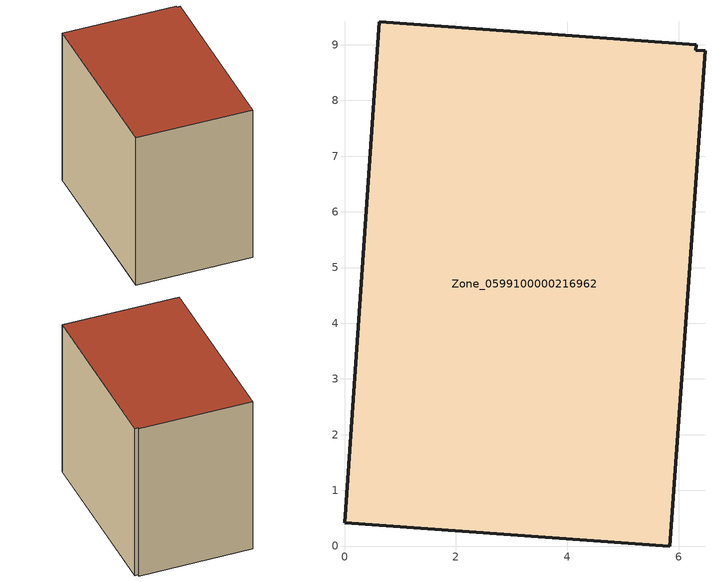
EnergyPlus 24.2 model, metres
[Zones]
Zone_0599100000216962
 floor ground (C_G): 0,0.42 0.62,9.41 6.31,9 6.3,8.9 6.47,8.89 5.84,0 z0
 wall outside (C_F): 0.62,9.41 0,0.42 5.84,0 6.47,8.89 6.3,8.9 6.31,9 0.62,9.41 z0:8.4
 roof outside (C_R): 0,0.42 5.84,0 6.47,8.89 6.3,8.9 6.31,9 0.62,9.41 z8.4
[BUILDING]
Pand.0599100000216962: North Axis=0; Terrain=City; Loads Convergence Tolerance Value=0.04; Temperature Convergence Tolerance Value=0.4; Solar Distribution=FullExterior; Maximum Number of Warmup Days=25; Minimum Number of Warmup Days=1
[Site:Location]
Rotterdam.The.Hague.AP_ZH_NLD Design_Conditions: Latitude=51.96; Longitude=4.45; Time Zone=1; Elevation=-4.5
[SITE:GROUNDTEMPERATURE:BUILDINGSURFACE]
18, 18, 18, 18, 18, 18, 18, 18, 18, 18, 18, 18
[MATERIAL] Thermal Absorptance=0.9; Solar Absorptance=0.7; Visible Absorptance=0.7
Name | Roughness | Thickness | Conductivity | Density | Specific Heat
G.TC.1946-1964 | MediumSmooth | 0.15 | 1 | 540 | 1210
F.TC.1946-1964 | Rough | 0.3 | 0.857143 | 1920 | 840
R.TC.1946-1964 | MediumRough | 0.2 | 0.235294 | 1500 | 1000
[CONSTRUCTION]
C_G: G.TC.1946-1964
C_F: F.TC.1946-1964
C_R: R.TC.1946-1964
[ZONE]
Zone_0599100000216962: Type=1; Multiplier=1; Ceiling Height=Autocalculate; Volume=Autocalculate; Floor Area=autocalculate; Part of Total Floor Area=Yes
[ZONEINFILTRATION:DESIGNFLOWRATE]
Infil_Zone_0599100000216962: Zone or ZoneList or Space or SpaceList=Zone_0599100000216962; Schedule=AlwaysOn; Design Flow Rate Calculation Method=Flow/Area; Flow Rate per Floor Area=0.003; Constant Term Coefficient=1; Temperature Term Coefficient=0; Velocity Term Coefficient=0; Velocity Squared Term Coefficient=0
[HVACTEMPLATE:ZONE:IDEALLOADSAIRSYSTEM]
Zone_0599100000216962: Maximum Heating Supply Air Temperature=50; Minimum Cooling Supply Air Temperature=13; Maximum Heating Supply Air Humidity Ratio=0.0156; Minimum Cooling Supply Air Humidity Ratio=0.0077; Heating Limit=NoLimit; Cooling Limit=NoLimit; Dehumidification Control Type=ConstantSensibleHeatRatio; Cooling Sensible Heat Ratio=0.7; Dehumidification Setpoint=60; Humidification Control Type=None; Humidification Setpoint=30; Outdoor Air Method=None; Outdoor Air Flow Rate per Person=0.00944; Outdoor Air Flow Rate per Zone Floor Area=0; Outdoor Air Flow Rate per Zone=0; Demand Controlled Ventilation Type=None; Outdoor Air Economizer Type=NoEconomizer; Heat Recovery Type=None; Sensible Heat Recovery Effectiveness=0.7; Latent Heat Recovery Effectiveness=0.65
[ZONECONTROL:THERMOSTAT]
ThermostatControl_Zone_0599100000216962: Zone or ZoneList=Zone_0599100000216962; Control Type Schedule=DualSetpointControlType; Control 1=Thermostat_Zone_0599100000216962; Temperature Difference Between Cutout And Setpoint=0
[THERMOSTATSETPOINT:DUALSETPOINT]
Thermostat_Zone_0599100000216962: Heating Setpoint Temperature Schedule=HeatingSetpoint_Zone_0599100000216962; Cooling Setpoint Temperature Schedule=CoolingSetpoint_Zone_0599100000216962
[SCHEDULE:COMPACT]
HeatingSetpoint_Zone_0599100000216962: Through: 12/31, For: AllDays, Until: 24:00, 21
CoolingSetpoint_Zone_0599100000216962: Through: 12/31, For: AllDays, Until: 24:00, 24
DualSetpointControlType: Through: 12/31, For: AllDays, Until: 24:00, 4
AlwaysOn: Through: 12/31, For: AllDays, Until: 24:00, 1
